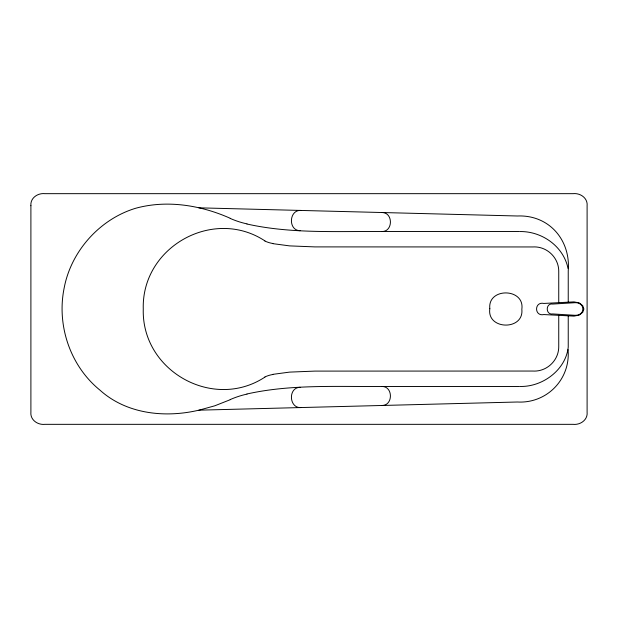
<?xml version="1.0" encoding="UTF-8"?>
<svg xmlns="http://www.w3.org/2000/svg" width="618" height="618" viewBox="0 0 618 618"><rect width="100%" height="100%" fill="white"/><g stroke="black" fill="none" stroke-linecap="round" stroke-linejoin="round"><path stroke-width="0.93" d="M519.908 386.451C542.619 387.123 565.794 369.811 568.236 347.154L568.236 315.837M568.035 349.579C570.816 378.958 547.015 403.685 517.397 402.009L198.903 410.167C165.184 418.147 126.551 414.16 99.962 390.143C70.274 366.049 56.547 325.431 64.133 288.142C71.024 251.194 99.792 219.027 135.805 208.227C167.107 199.66 201.012 205.253 230.275 218.309M264.975 377.073C213.318 411.148 141.452 371.024 143.268 309C141.452 246.976 213.318 206.852 264.975 240.927M230.275 399.691L214.786 405.802L198.919 410.205M246.961 393.983C283.438 385.817 321.151 386.304 358.324 386.466L519.174 386.466M272.878 374.346L289.587 372.113L314.886 371.101L532.816 371.047C546.806 371.966 559.027 360.286 558.742 346.265L558.742 315.342M300.155 387.301C287.81 387.424 288.938 408.73 301.229 407.548M382.063 231.534C393.195 231.541 393.195 212.515 382.063 212.522M382.063 405.478C393.195 405.485 393.195 386.459 382.063 386.466M301.229 210.452C288.938 209.27 287.81 230.576 300.155 230.699M519.174 231.534L358.324 231.534C321.151 231.696 283.438 232.183 246.961 224.017M198.903 207.833L517.397 215.991C549.023 214.639 570.793 240.039 568.236 270.846L568.236 302.163M519.908 231.549C542.032 231.202 563.57 246.381 568.05 268.506M272.878 243.654L289.587 245.887L314.886 246.899L532.816 246.953C546.806 246.034 559.027 257.714 558.742 271.735L558.742 302.658M230.22 399.568A88.93 88.93 0 0 1 246.984 394.106M246.984 223.894A88.93 88.93 0 0 1 230.22 218.432M272.901 243.507A30.993 30.993 0 0 1 264.913 241.059M264.913 376.941A30.993 30.993 0 0 1 272.901 374.493M583.013 309C582.99 313.025 579.097 315.551 575.142 315.319L552.847 313.944C545.377 315.319 545.385 302.666 552.847 304.056L575.142 302.681C578.827 302.295 583.06 305.037 583.013 309M30.9 205.686L30.9 412.067C30.004 419.923 37.783 425.207 45.006 424.334L572.994 424.334C580.217 425.207 587.996 419.923 587.1 412.067L587.1 205.933C587.996 198.077 580.217 192.793 572.994 193.666L45.006 193.666C37.891 192.824 30.135 197.914 30.9 205.686M489.819 308.683C486.644 330.128 524.195 330.738 521.831 309.317C525.006 287.872 487.463 287.262 489.819 308.683M583.817 309L582.774 312.268L579.568 314.902A10.622 10.622 0 0 1 579.097 315.126L573.983 316.122L543.855 314.562C534.145 316.686 534.161 301.298 543.855 303.438L573.983 301.878L579.097 302.874A10.622 10.622 0 0 1 579.568 303.098L582.743 305.686L583.817 309"/></g></svg>
